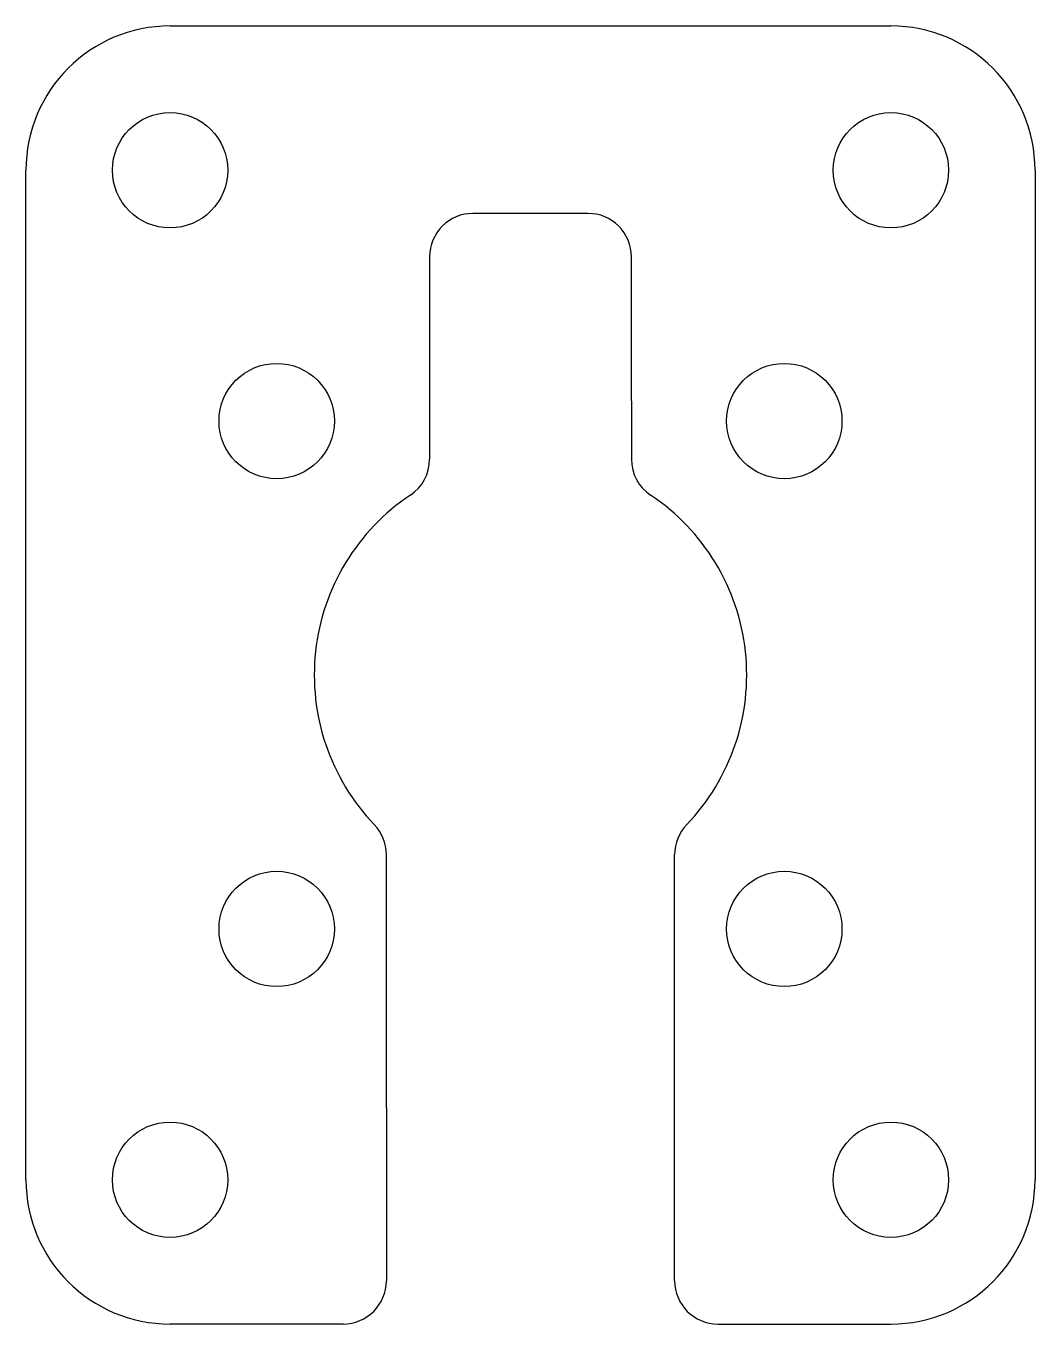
# Model space of a CAD drawing. Extents: x -17.5 to 17.5, y -22.5 to 22.5.
import ezdxf

# ---------------------------------------------------------------- set-up
doc = ezdxf.new("R2010")
doc.units = 0
doc.header["$MEASUREMENT"] = 0
doc.layers.get('0').update_dxf_attribs({"linetype": 'CONTINUOUS'})

msp = doc.modelspace()

# ---------------------------------------------------------------- linework, layer by layer
for p, q in [((-12.5, 22.5), (12.5, 22.5)), ((-17.5, -17.5), (-17.5, 17.5)), ((17.5, 17.5), (17.5, -17.5)), ((-3.5, 9.5), (-3.5, 7.483)), ((3.5, 9.5), (3.5, 7.483)), ((-5, -15), (-5, -6.225)), ((5, -15), (5, -6.225)), ((-5, -15), (-5, -21)), ((5, -21), (5, -15)), ((-6.5, -22.5), (-12.5, -22.5)), ((6.5, -22.5), (12.5, -22.5))]:
    msp.add_line(p, q)
at = {"flags": 128}
msp.add_lwpolyline([(3.5, 9.5), (3.5, 14.5, 0.414214), (2, 16), (-2, 16, 0.414214), (-3.5, 14.5), (-3.5, 9.5)], format="xyb", dxfattribs=at)
for centre in [(-12.5, 17.5), (12.5, 17.5), (-8.803, 8.803), (8.803, 8.803), (-8.803, -8.803), (8.803, -8.803), (-12.5, -17.5), (12.5, -17.5)]:
    msp.add_circle(centre, 2)
for centre, radius, start, end in [((-12.5, 17.5), 5, 90, 180), ((12.5, 17.5), 5, 0, 90), ((-5, 7.483), 1.5, 303.749, 0), ((5, 7.483), 1.5, 180, 236.251), ((0, 0), 7.5, 123.749, 223.7617), ((0, 0), 7.5, 316.2383, 56.251), ((-6.5, -6.225), 1.5, 0, 43.7617), ((6.5, -6.225), 1.5, 136.2383, 180), ((-12.5, -17.5), 5, 180, 270), ((12.5, -17.5), 5, 270, 0), ((-6.5, -21), 1.5, 270, 0), ((6.5, -21), 1.5, 180, 270)]:
    msp.add_arc(centre, radius, start, end)

doc.saveas('drawing.dxf')
